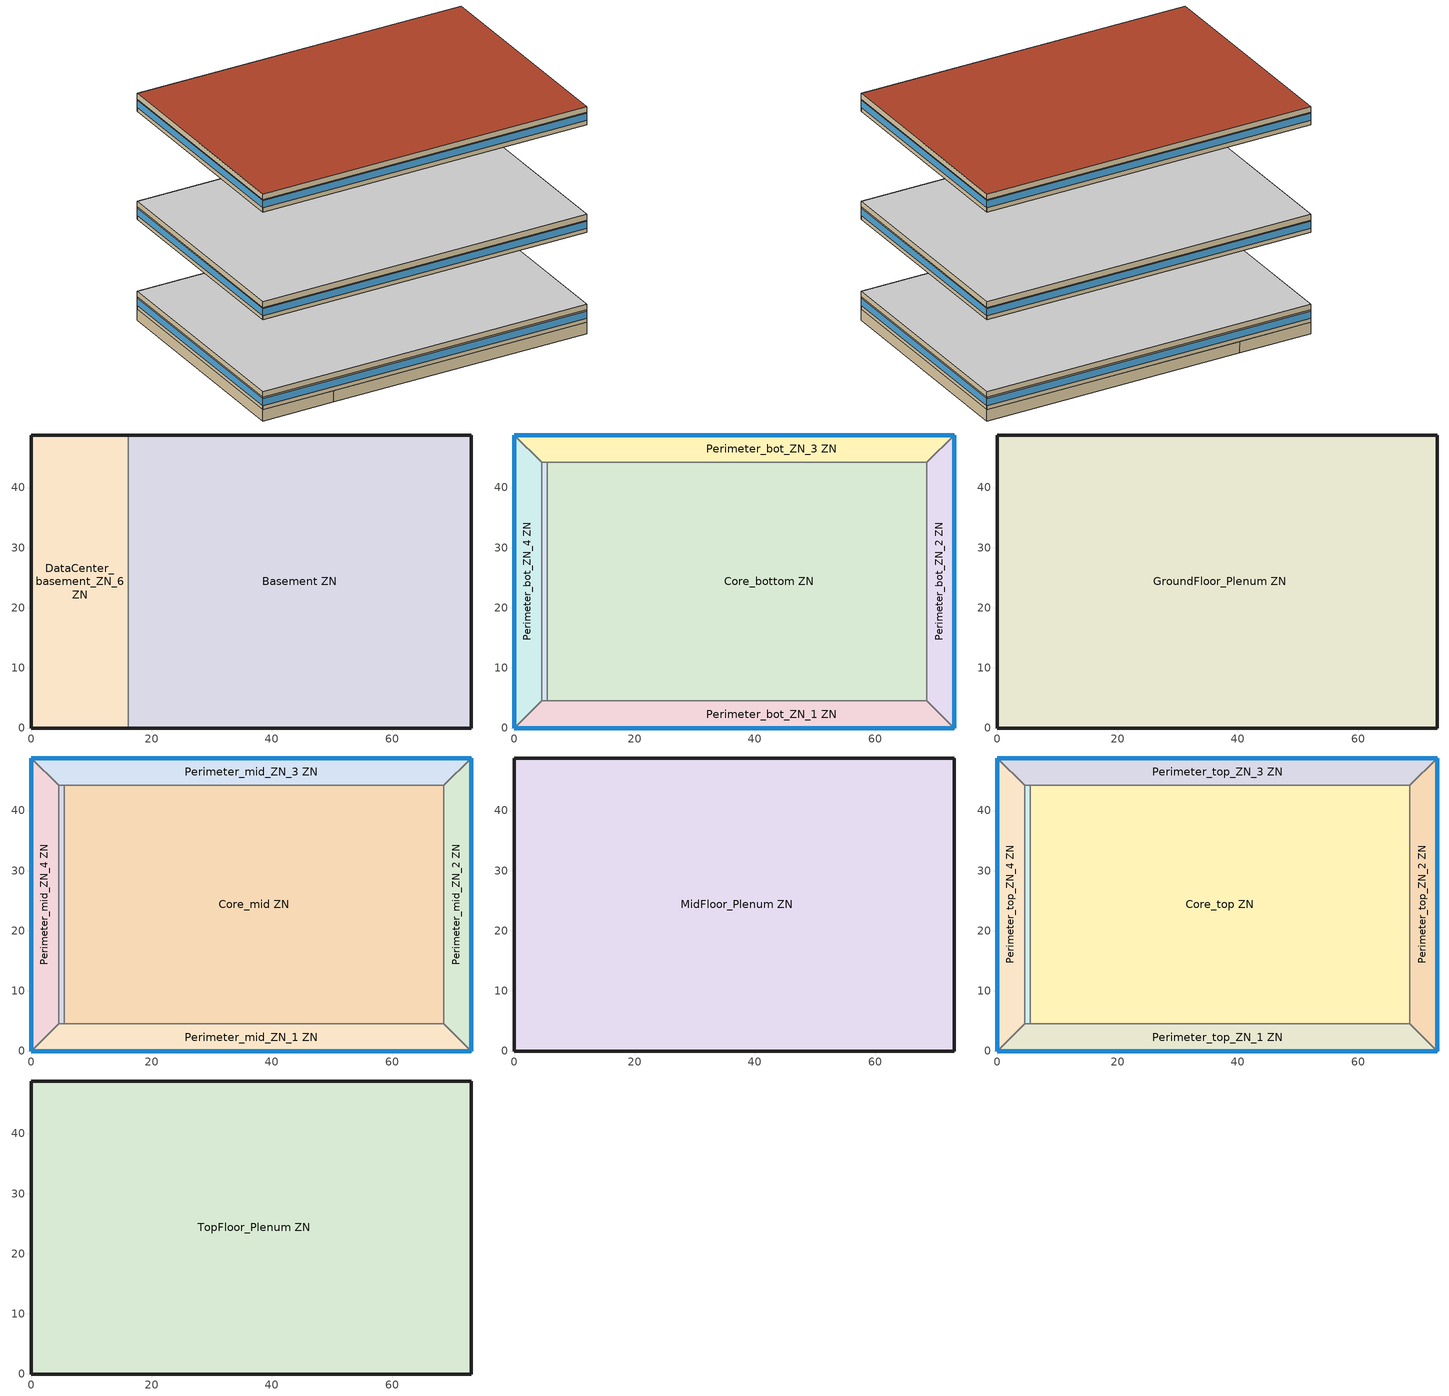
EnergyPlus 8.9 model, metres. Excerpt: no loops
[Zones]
Basement ZN
 floor ground (Basement Floor construction): 73.11,48.74 73.11,0 16.08,0 16.08,48.74 z-2.44
 wall ground (Basement Wall construction): 16.08,0 73.11,0 73.11,48.74 16.08,48.74 z-2.44:0
 wall to DataCenter_basement_ZN_6 ZN (Typical Interior Wall): 16.08,48.74 16.08,0 z-2.44:0
DataCenter_basement_ZN_6 ZN
 floor ground (Basement Floor construction): 16.08,48.74 16.08,0 0,0 0,48.74 z-2.44
 wall ground (Basement Wall construction): 16.08,48.74 0,48.74 0,0 16.08,0 z-2.44:0
Core_bottom ZN
 floor to Basement ZN (Typical Interior Floor): 68.53,44.16 68.53,4.57 16.08,4.57 16.08,44.16 z0
 floor to DataCenter_basement_ZN_6 ZN (Typical Interior Floor): 16.08,44.16 16.08,4.57 5.49,4.57 5.49,44.16 z0
 wall to Perimeter_bot_ZN_2 ZN (Typical Interior Wall): 68.53,4.57 68.53,44.16 z0:2.74
 wall to Perimeter_bot_ZN_3 ZN (Typical Interior Wall): 68.53,44.16 5.49,44.16 z0:2.74
 wall to Perimeter_bot_ZN_1 ZN (Typical Interior Wall): 5.49,4.57 68.53,4.57 z0:2.74
 wall to DataCenter_bot_ZN_6 ZN (Typical Interior Wall): 5.49,44.16 5.49,4.57 z0:2.74
DataCenter_bot_ZN_6 ZN
 floor to DataCenter_basement_ZN_6 ZN (Typical Interior Floor): 5.49,44.16 5.49,4.57 4.57,4.57 4.57,44.16 z0
 wall to Perimeter_bot_ZN_3 ZN (Typical Interior Wall): 5.49,44.16 4.57,44.16 z0:2.74
 wall to Perimeter_bot_ZN_1 ZN (Typical Interior Wall): 4.57,4.57 5.49,4.57 z0:2.74
 wall to Perimeter_bot_ZN_4 ZN (Typical Interior Wall): 4.57,44.16 4.57,4.57 z0:2.74
Perimeter_bot_ZN_1 ZN
 floor to DataCenter_basement_ZN_6 ZN (Typical Interior Floor): 16.08,4.57 16.08,0 0,0 4.57,4.57 z0
 floor to Basement ZN (Typical Interior Floor): 68.53,4.57 73.11,0 16.08,0 16.08,4.57 z0
 wall outside (Typical Insulated Exterior Mass Wall R-9.62): 0,0 73.11,0 z0:2.74
 wall to Perimeter_bot_ZN_2 ZN (Typical Interior Wall): 73.11,0 68.53,4.57 z0:2.74
 wall to Perimeter_bot_ZN_4 ZN (Typical Interior Wall): 4.57,4.57 0,0 z0:2.74
 window (U 0.52 SHGC 0.40 Dbl Ref-D Clr 6mm/13mm Air): 0,0 73.11,0 z0.91:2.5
Perimeter_bot_ZN_2 ZN
 floor to Basement ZN (Typical Interior Floor): 73.11,48.74 73.11,0 68.53,4.57 68.53,44.16 z0
 wall outside (Typical Insulated Exterior Mass Wall R-9.62): 73.11,0 73.11,48.74 z0:2.74
 wall to Perimeter_bot_ZN_3 ZN (Typical Interior Wall): 73.11,48.74 68.53,44.16 z0:2.74
 window (U 0.52 SHGC 0.40 Dbl Ref-D Clr 6mm/13mm Air): 73.11,0 73.11,48.74 z0.91:2.5
Perimeter_bot_ZN_3 ZN
 floor to DataCenter_basement_ZN_6 ZN (Typical Interior Floor): 16.08,48.74 16.08,44.16 4.57,44.16 0,48.74 z0
 floor to Basement ZN (Typical Interior Floor): 73.11,48.74 68.53,44.16 16.08,44.16 16.08,48.74 z0
 wall outside (Typical Insulated Exterior Mass Wall R-9.62): 73.11,48.74 0,48.74 z0:2.74
 wall to Perimeter_bot_ZN_4 ZN (Typical Interior Wall): 0,48.74 4.57,44.16 z0:2.74
 window (U 0.52 SHGC 0.40 Dbl Ref-D Clr 6mm/13mm Air): 73.11,48.74 0,48.74 z0.91:2.5
Perimeter_bot_ZN_4 ZN
 floor to DataCenter_basement_ZN_6 ZN (Typical Interior Floor): 0,48.74 4.57,44.16 4.57,4.57 0,0 z0
 wall outside (Typical Insulated Exterior Mass Wall R-9.62): 0,48.74 0,0 z0:2.74
 window (U 0.52 SHGC 0.40 Dbl Ref-D Clr 6mm/13mm Air): 0,48.74 0,0 z0.91:2.5
GroundFloor_Plenum ZN
 floor to Core_bottom ZN (Typical Interior Floor): 68.53,44.16 68.53,4.57 5.49,4.57 5.49,44.16 z2.74
 floor to DataCenter_bot_ZN_6 ZN (Typical Interior Floor): 5.49,44.16 5.49,4.57 4.57,4.57 4.57,44.16 z2.74
 floor to Perimeter_bot_ZN_1 ZN (Typical Interior Floor): 68.53,4.57 73.11,0 0,0 4.57,4.57 z2.74
 floor to Perimeter_bot_ZN_2 ZN (Typical Interior Floor): 73.11,48.74 73.11,0 68.53,4.57 68.53,44.16 z2.74
 floor to Perimeter_bot_ZN_3 ZN (Typical Interior Floor): 73.11,48.74 68.53,44.16 4.57,44.16 0,48.74 z2.74
 floor to Perimeter_bot_ZN_4 ZN (Typical Interior Floor): 0,48.74 4.57,44.16 4.57,4.57 0,0 z2.74
 wall outside (Typical Insulated Exterior Mass Wall R-9.62): 73.11,0 73.11,48.74 0,48.74 0,0 73.11,0 z2.74:3.96
 ceiling adiabatic (Floor Adiabatic construction): 73.11,0 73.11,48.74 0,48.74 0,0 z3.96
Core_mid ZN
 floor adiabatic (Floor Adiabatic construction): 68.53,44.16 68.53,4.57 5.49,4.57 5.49,44.16 z19.82
 wall to Perimeter_mid_ZN_2 ZN (Typical Interior Wall): 68.53,4.57 68.53,44.16 z19.82:22.56
 wall to Perimeter_mid_ZN_3 ZN (Typical Interior Wall): 68.53,44.16 5.49,44.16 z19.82:22.56
 wall to Perimeter_mid_ZN_1 ZN (Typical Interior Wall): 5.49,4.57 68.53,4.57 z19.82:22.56
 wall to DataCenter_mid_ZN_6 ZN (Typical Interior Wall): 5.49,44.16 5.49,4.57 z19.82:22.56
DataCenter_mid_ZN_6 ZN
 floor adiabatic (Floor Adiabatic construction): 5.49,44.16 5.49,4.57 4.57,4.57 4.57,44.16 z19.82
 wall to Perimeter_mid_ZN_3 ZN (Typical Interior Wall): 5.49,44.16 4.57,44.16 z19.82:22.56
 wall to Perimeter_mid_ZN_1 ZN (Typical Interior Wall): 4.57,4.57 5.49,4.57 z19.82:22.56
 wall to Perimeter_mid_ZN_4 ZN (Typical Interior Wall): 4.57,44.16 4.57,4.57 z19.82:22.56
Perimeter_mid_ZN_1 ZN
 floor adiabatic (Floor Adiabatic construction): 68.53,4.57 73.11,0 0,0 4.57,4.57 z19.82
 wall outside (Typical Insulated Exterior Mass Wall R-9.62): 0,0 73.11,0 z19.82:22.56
 wall to Perimeter_mid_ZN_2 ZN (Typical Interior Wall): 73.11,0 68.53,4.57 z19.82:22.56
 wall to Perimeter_mid_ZN_4 ZN (Typical Interior Wall): 4.57,4.57 0,0 z19.82:22.56
 window (U 0.52 SHGC 0.40 Dbl Ref-D Clr 6mm/13mm Air): 0,0 73.11,0 z20.73:22.32
Perimeter_mid_ZN_2 ZN
 floor adiabatic (Floor Adiabatic construction): 73.11,48.74 73.11,0 68.53,4.57 68.53,44.16 z19.82
 wall outside (Typical Insulated Exterior Mass Wall R-9.62): 73.11,0 73.11,48.74 z19.82:22.56
 wall to Perimeter_mid_ZN_3 ZN (Typical Interior Wall): 73.11,48.74 68.53,44.16 z19.82:22.56
 window (U 0.52 SHGC 0.40 Dbl Ref-D Clr 6mm/13mm Air): 73.11,0 73.11,48.74 z20.73:22.32
Perimeter_mid_ZN_3 ZN
 floor adiabatic (Floor Adiabatic construction): 73.11,48.74 68.53,44.16 4.57,44.16 0,48.74 z19.82
 wall outside (Typical Insulated Exterior Mass Wall R-9.62): 73.11,48.74 0,48.74 z19.82:22.56
 wall to Perimeter_mid_ZN_4 ZN (Typical Interior Wall): 0,48.74 4.57,44.16 z19.82:22.56
 window (U 0.52 SHGC 0.40 Dbl Ref-D Clr 6mm/13mm Air): 73.11,48.74 0,48.74 z20.73:22.32
Perimeter_mid_ZN_4 ZN
 floor adiabatic (Floor Adiabatic construction): 0,48.74 4.57,44.16 4.57,4.57 0,0 z19.82
 wall outside (Typical Insulated Exterior Mass Wall R-9.62): 0,48.74 0,0 z19.82:22.56
 window (U 0.52 SHGC 0.40 Dbl Ref-D Clr 6mm/13mm Air): 0,48.74 0,0 z20.73:22.32
MidFloor_Plenum ZN
 floor to Core_mid ZN (Typical Interior Floor): 68.53,44.16 68.53,4.57 5.49,4.57 5.49,44.16 z22.56
 floor to DataCenter_mid_ZN_6 ZN (Typical Interior Floor): 5.49,44.16 5.49,4.57 4.57,4.57 4.57,44.16 z22.56
 floor to Perimeter_mid_ZN_1 ZN (Typical Interior Floor): 68.53,4.57 73.11,0 0,0 4.57,4.57 z22.56
 floor to Perimeter_mid_ZN_2 ZN (Typical Interior Floor): 73.11,48.74 73.11,0 68.53,4.57 68.53,44.16 z22.56
 floor to Perimeter_mid_ZN_3 ZN (Typical Interior Floor): 73.11,48.74 68.53,44.16 4.57,44.16 0,48.74 z22.56
 floor to Perimeter_mid_ZN_4 ZN (Typical Interior Floor): 0,48.74 4.57,44.16 4.57,4.57 0,0 z22.56
 wall outside (Typical Insulated Exterior Mass Wall R-9.62): 73.11,0 73.11,48.74 0,48.74 0,0 73.11,0 z22.56:23.78
 ceiling adiabatic (Floor Adiabatic construction): 73.11,0 73.11,48.74 0,48.74 0,0 z23.78
Core_top ZN
 floor adiabatic (Floor Adiabatic construction): 68.53,44.16 68.53,4.57 5.49,4.57 5.49,44.16 z43.6
 wall to Perimeter_top_ZN_2 ZN (Typical Interior Wall): 68.53,4.57 68.53,44.16 z43.6:46.34
 wall to Perimeter_top_ZN_3 ZN (Typical Interior Wall): 68.53,44.16 5.49,44.16 z43.6:46.34
 wall to Perimeter_top_ZN_1 ZN (Typical Interior Wall): 5.49,4.57 68.53,4.57 z43.6:46.34
 wall to DataCenter_top_ZN_6 ZN (Typical Interior Wall): 5.49,44.16 5.49,4.57 z43.6:46.34
DataCenter_top_ZN_6 ZN
 floor adiabatic (Floor Adiabatic construction): 5.49,44.16 5.49,4.57 4.57,4.57 4.57,44.16 z43.6
 wall to Perimeter_top_ZN_3 ZN (Typical Interior Wall): 5.49,44.16 4.57,44.16 z43.6:46.34
 wall to Perimeter_top_ZN_1 ZN (Typical Interior Wall): 4.57,4.57 5.49,4.57 z43.6:46.34
 wall to Perimeter_top_ZN_4 ZN (Typical Interior Wall): 4.57,44.16 4.57,4.57 z43.6:46.34
Perimeter_top_ZN_1 ZN
 floor adiabatic (Floor Adiabatic construction): 68.53,4.57 73.11,0 0,0 4.57,4.57 z43.6
 wall outside (Typical Insulated Exterior Mass Wall R-9.62): 0,0 73.11,0 z43.6:46.34
 wall to Perimeter_top_ZN_2 ZN (Typical Interior Wall): 73.11,0 68.53,4.57 z43.6:46.34
 wall to Perimeter_top_ZN_4 ZN (Typical Interior Wall): 4.57,4.57 0,0 z43.6:46.34
 window (U 0.52 SHGC 0.40 Dbl Ref-D Clr 6mm/13mm Air): 0,0 73.11,0 z44.51:46.1
Perimeter_top_ZN_2 ZN
 floor adiabatic (Floor Adiabatic construction): 73.11,48.74 73.11,0 68.53,4.57 68.53,44.16 z43.6
 wall outside (Typical Insulated Exterior Mass Wall R-9.62): 73.11,0 73.11,48.74 z43.6:46.34
 wall to Perimeter_top_ZN_3 ZN (Typical Interior Wall): 73.11,48.74 68.53,44.16 z43.6:46.34
 window (U 0.52 SHGC 0.40 Dbl Ref-D Clr 6mm/13mm Air): 73.11,0 73.11,48.74 z44.51:46.1
Perimeter_top_ZN_3 ZN
 floor adiabatic (Floor Adiabatic construction): 73.11,48.74 68.53,44.16 4.57,44.16 0,48.74 z43.6
 wall outside (Typical Insulated Exterior Mass Wall R-9.62): 73.11,48.74 0,48.74 z43.6:46.34
 wall to Perimeter_top_ZN_4 ZN (Typical Interior Wall): 0,48.74 4.57,44.16 z43.6:46.34
 window (U 0.52 SHGC 0.40 Dbl Ref-D Clr 6mm/13mm Air): 73.11,48.74 0,48.74 z44.51:46.1
Perimeter_top_ZN_4 ZN
 floor adiabatic (Floor Adiabatic construction): 0,48.74 4.57,44.16 4.57,4.57 0,0 z43.6
 wall outside (Typical Insulated Exterior Mass Wall R-9.62): 0,48.74 0,0 z43.6:46.34
 window (U 0.52 SHGC 0.40 Dbl Ref-D Clr 6mm/13mm Air): 0,48.74 0,0 z44.51:46.1
TopFloor_Plenum ZN
 floor to Core_top ZN (Typical Interior Floor): 68.53,44.16 68.53,4.57 5.49,4.57 5.49,44.16 z46.34
 floor to DataCenter_top_ZN_6 ZN (Typical Interior Floor): 5.49,44.16 5.49,4.57 4.57,4.57 4.57,44.16 z46.34
 floor to Perimeter_top_ZN_1 ZN (Typical Interior Floor): 68.53,4.57 73.11,0 0,0 4.57,4.57 z46.34
 floor to Perimeter_top_ZN_2 ZN (Typical Interior Floor): 73.11,48.74 73.11,0 68.53,4.57 68.53,44.16 z46.34
 floor to Perimeter_top_ZN_3 ZN (Typical Interior Floor): 73.11,48.74 68.53,44.16 4.57,44.16 0,48.74 z46.34
 floor to Perimeter_top_ZN_4 ZN (Typical Interior Floor): 0,48.74 4.57,44.16 4.57,4.57 0,0 z46.34
 wall outside (Typical Insulated Exterior Mass Wall R-9.62): 73.11,0 73.11,48.74 0,48.74 0,0 73.11,0 z46.34:47.56
 roof outside (Typical IEAD Roof R-20.83): 73.11,0 73.11,48.74 0,48.74 0,0 z47.56
[Building]
90.1-2010-LargeOffice-ASHRAE 169-2006-4A created: 2018-04-25 10:22:18 -0600: North Axis {deg}=0; Terrain=City; Loads Convergence Tolerance Value=0.04; Temperature Convergence Tolerance Value {deltaC}=0.2; Solar Distribution=FullInteriorAndExterior; Maximum Number of Warmup Days=25; Minimum Number of Warmup Days=6
[Site:Location]
Baltimore Blt Washngtn IntL: Latitude {deg}=39.17; Longitude {deg}=-76.68; Time Zone {hr}=-5; Elevation {m}=45
[SizingPeriod:DesignDay] Day of Month=21; Dry-Bulb Temperature Range Modifier Type=DefaultMultipliers; Humidity Condition Type=Wetbulb; Barometric Pressure {Pa}=100786; Rain Indicator=No; Snow Indicator=No; Daylight Saving Time Indicator=No
Name | Month | Day Type | Maximum Dry-Bulb Temperature {C} | Daily Dry-Bulb Temperature Range {deltaC} | Wetbulb or DewPoint at Maximum Dry-Bulb {C} | Wind Speed {m/s} | Wind Direction {deg} | Solar Model Indicator | ASHRAE Clear Sky Optical Depth for Beam Irradiance (taub) | ASHRAE Clear Sky Optical Depth for Diffuse Irradiance (taud) | Sky Clearness
Baltimore Blt Washngtn IntL Ann Clg .4% Condns DB=>MWB | 7 | SummerDesignDay | 34.4 | 10.4 | 23.9 | 4.6 | 280 | ASHRAETau | 0.552 | 1.769
Baltimore Blt Washngtn IntL Ann Htg 99.6% Condns DB | 1 | WinterDesignDay | -10.6 | 0 | -10.6 | 3.9 | 290 | ASHRAEClearSky |  |  | 0
[Site:GroundTemperature:BuildingSurface]
19.527, 19.502, 19.536, 19.598, 20.002, 21.64, 22.225, 22.375, 21.449, 20.121, 19.802, 19.633
[Site:WaterMainsTemperature]
Calculation Method=Correlation; Annual Average Outdoor Air Temperature {C}=13.15; Maximum Difference In Monthly Average Outdoor Air Temperatures {deltaC}=25.8
[Material] Thermal Absorptance=0.9
Name | Roughness | Thickness {m} | Conductivity {W/m-K} | Density {kg/m3} | Specific Heat {J/kg-K} | Solar Absorptance | Visible Absorptance
1/2IN Gypsum | Smooth | 0.0127 | 0.16 | 784.9 | 830 | 0.4 | 0.4
100mm Normalweight concrete floor | MediumSmooth | 0.1016 | 2.31 | 2322 | 832 | 0.7 | 0.7
1IN Stucco | Smooth | 0.0253 | 0.6918 | 1858 | 837 | 0.7 | 0.92
8IN CONCRETE HW RefBldg | Rough | 0.2032 | 1.311 | 2240 | 836.8 | 0.7 | 0.7
G01 13mm gypsum board | Smooth | 0.0127 | 0.16 | 800 | 1090 | 0.7 | 0.5
M10 200mm concrete block basement wall | MediumRough | 0.2032 | 1.326 | 1842 | 912 | 0.7 | 0.7
Metal Roof Surface | Smooth | 0.0008 | 45.28 | 7824 | 500 | 0.7 | 0.7
Roof Membrane | VeryRough | 0.0095 | 0.16 | 1121.29 | 1460 | 0.77 | 0.7
Std Wood 6inch | MediumSmooth | 0.15 | 0.12 | 540 | 1210 | 0.7 | 0.7
[Material:NoMass] Thermal Absorptance=0.9; Solar Absorptance=0.7
Name | Roughness | Thermal Resistance {m2-K/W} | Visible Absorptance
CP02 CARPET PAD | VeryRough | 0.21648 | 0.8
Nonres_Floor_Insulation | MediumSmooth | 2.88292 | 0.7
Typical Insulation R-19.72 | Smooth | 3.4722 | 0.7
Typical Insulation R-7.23 | Smooth | 1.27273 | 0.7
[WindowMaterial:Glazing] Optical Data Type=SpectralAverage; Thickness {m}=0.006; Infrared Transmittance at Normal Incidence=0; Front Side Infrared Hemispherical Emissivity=0.84; Conductivity {W/m-K}=0.9; Dirt Correction Factor for Solar and Visible Transmittance=1; Solar Diffusing=No
Name | Solar Transmittance at Normal Incidence | Front Side Solar Reflectance at Normal Incidence | Back Side Solar Reflectance at Normal Incidence | Visible Transmittance at Normal Incidence | Front Side Visible Reflectance at Normal Incidence | Back Side Visible Reflectance at Normal Incidence | Back Side Infrared Hemispherical Emissivity
CLEAR 6MM | 0.775 | 0.071 | 0.071 | 0.881 | 0.08 | 0.08 | 0.84
REF D CLEAR 6MM | 0.429 | 0.308 | 0.379 | 0.334 | 0.453 | 0.505 | 0.82
[WindowMaterial:Gas]
AIR 13MM: Gas Type=Air; Thickness {m}=0.0127
[Construction]
Basement Floor construction: M10 200mm concrete block basement wall, CP02 CARPET PAD
Basement Wall construction: M10 200mm concrete block basement wall
Floor Adiabatic construction: CP02 CARPET PAD, 100mm Normalweight concrete floor, Nonres_Floor_Insulation
InteriorFurnishings: Std Wood 6inch
Typical IEAD Roof R-20.83: Roof Membrane, Typical Insulation R-19.72, Metal Roof Surface
Typical Insulated Exterior Mass Wall R-9.62: 1IN Stucco, 8IN CONCRETE HW RefBldg, Typical Insulation R-7.23, 1/2IN Gypsum
Typical Interior Floor: 100mm Normalweight concrete floor, CP02 CARPET PAD
Typical Interior Wall: G01 13mm gypsum board, G01 13mm gypsum board
U 0.52 SHGC 0.40 Dbl Ref-D Clr 6mm/13mm Air: REF D CLEAR 6MM, AIR 13MM, CLEAR 6MM
[Zone]
Basement ZN: 16.0794, 0, -2.439, Yes
Core_bottom ZN: 5.4876, 4.5732, 0, Yes
Core_mid ZN: 5.4876, 4.5732, 19.816, 10, Yes
Core_top ZN: 5.4876, 4.5732, 43.5952, Yes
DataCenter_basement_ZN_6 ZN: 0, 0, -2.439
DataCenter_bot_ZN_6 ZN: 4.5732, 4.5732, 0
DataCenter_mid_ZN_6 ZN: 4.5732, 4.5732, 19.816, 10
DataCenter_top_ZN_6 ZN: 4.5732, 4.5732, 43.5952
GroundFloor_Plenum ZN: 0, 0, 2.744, No
MidFloor_Plenum ZN: 0, 0, 22.56, 10, No
Perimeter_bot_ZN_1 ZN; Perimeter_bot_ZN_4 ZN: 0, 0, 0, Yes
Perimeter_bot_ZN_2 ZN: 68.534, 0, 0, Yes
Perimeter_bot_ZN_3 ZN: 0, 44.165, 0, Yes
Perimeter_mid_ZN_1 ZN; Perimeter_mid_ZN_4 ZN: 0, 0, 19.816, 10, Yes
Perimeter_mid_ZN_2 ZN: 68.534, 0, 19.816, 10, Yes
Perimeter_mid_ZN_3 ZN: 0, 44.165, 19.816, 10, Yes
Perimeter_top_ZN_1 ZN; Perimeter_top_ZN_4 ZN: -7.21911e-16, 0, 43.5952, Yes
Perimeter_top_ZN_2 ZN: 68.534, 0, 43.5952, Yes
Perimeter_top_ZN_3 ZN: -7.21911e-16, 44.165, 43.5952, Yes
TopFloor_Plenum ZN: -7.21911e-16, 0, 46.3392, No
[InternalMass] Construction=InteriorFurnishings
Name | Zone | Surface Area {m2}
Basement Mass | Basement ZN | 5558.85
Core_bottom Mass | Core_bottom ZN | 4992.24
Core_mid Mass | Core_mid ZN | 4992.24
Core_top Mass | Core_top ZN | 4992.24
DataCenter_basement_ZN_6 Mass | DataCenter_basement_ZN_6 ZN | 1567.36
DataCenter_bot_ZN_6 Mass | DataCenter_bot_ZN_6 ZN | 72.4055
DataCenter_mid_ZN_6 Mass | DataCenter_mid_ZN_6 ZN | 72.4055
DataCenter_top_ZN_6 Mass | DataCenter_top_ZN_6 ZN | 72.4055
Perimeter_bot_ZN_1 Mass | Perimeter_bot_ZN_1 ZN | 626.839
Perimeter_bot_ZN_2 Mass | Perimeter_bot_ZN_2 ZN | 403.95
Perimeter_bot_ZN_3 Mass | Perimeter_bot_ZN_3 ZN | 626.826
Perimeter_bot_ZN_4 Mass | Perimeter_bot_ZN_4 ZN | 403.95
Perimeter_mid_ZN_1 Mass | Perimeter_mid_ZN_1 ZN | 626.839
Perimeter_mid_ZN_2 Mass | Perimeter_mid_ZN_2 ZN | 403.95
Perimeter_mid_ZN_3 Mass | Perimeter_mid_ZN_3 ZN | 626.826
Perimeter_mid_ZN_4 Mass | Perimeter_mid_ZN_4 ZN | 403.95
Perimeter_top_ZN_1 Mass | Perimeter_top_ZN_1 ZN | 626.839
Perimeter_top_ZN_2 Mass | Perimeter_top_ZN_2 ZN | 403.95
Perimeter_top_ZN_3 Mass | Perimeter_top_ZN_3 ZN | 626.826
Perimeter_top_ZN_4 Mass | Perimeter_top_ZN_4 ZN | 403.95
[Daylighting:Controls] Lighting Control Type=Stepped; Number of Stepped Control Steps=3; Glare Calculation Azimuth Angle of View Direction Clockwise from Zone y-Axis {deg}=-0; Illuminance Setpoint at Reference Point 1 {lux}=300
Name | Zone | Glare Calculation Daylighting Reference Point | Daylighting Reference Point 1 | Fraction of Zone Controlled by Reference Point 1
{5158fcce-81ad-4af1-8ad0-19580994ac74} | Perimeter_bot_ZN_1 ZN | Perimeter_bot_ZN_1 Daylt Sensor 1 | Perimeter_bot_ZN_1 Daylt Sensor 1 | 0.5632
{6c0ec71e-ac4d-4bd4-88ec-2f468224b986} | Perimeter_bot_ZN_2 ZN | Perimeter_bot_ZN_2 Daylt Sensor 1 | Perimeter_bot_ZN_2 Daylt Sensor 1 | 0.572324
{23bf4d32-4695-4033-9e46-190580d5c9d2} | Perimeter_bot_ZN_3 ZN | Perimeter_bot_ZN_3 Daylt Sensor 1 | Perimeter_bot_ZN_3 Daylt Sensor 1 | 0.563212
{7caf0dd5-612d-4ea6-b93d-a6bd5ced8bc2} | Perimeter_bot_ZN_4 ZN | Perimeter_bot_ZN_4 Daylt Sensor 1 | Perimeter_bot_ZN_4 Daylt Sensor 1 | 0.572324
{81421c4b-b0d2-407f-8fad-c7be14386e50} | Perimeter_mid_ZN_1 ZN | Perimeter_mid_ZN_1 Daylt Sensor 1 | Perimeter_mid_ZN_1 Daylt Sensor 1 | 0.5632
{6aedd28a-c849-45e6-ab9e-3ea6e6baaf27} | Perimeter_mid_ZN_2 ZN | Perimeter_mid_ZN_2 Daylt Sensor 1 | Perimeter_mid_ZN_2 Daylt Sensor 1 | 0.572324
{dd08dfb2-6414-49ed-855c-2e26ff0fed15} | Perimeter_mid_ZN_3 ZN | Perimeter_mid_ZN_3 Daylt Sensor 1 | Perimeter_mid_ZN_3 Daylt Sensor 1 | 0.563212
{698774a2-56bc-4e71-b00b-3e66f8e24d79} | Perimeter_mid_ZN_4 ZN | Perimeter_mid_ZN_4 Daylt Sensor 1 | Perimeter_mid_ZN_4 Daylt Sensor 1 | 0.572324
{f4383a88-d856-401f-963a-ccd0c110ae2d} | Perimeter_top_ZN_1 ZN | Perimeter_top_ZN_1 Daylt Sensor 1 | Perimeter_top_ZN_1 Daylt Sensor 1 | 0.5632
{eb526478-1a78-4d46-90e2-ebc6b0c9b243} | Perimeter_top_ZN_2 ZN | Perimeter_top_ZN_2 Daylt Sensor 1 | Perimeter_top_ZN_2 Daylt Sensor 1 | 0.572324
{13d9dbaa-d4e4-4d27-85b8-f044ce291214} | Perimeter_top_ZN_3 ZN | Perimeter_top_ZN_3 Daylt Sensor 1 | Perimeter_top_ZN_3 Daylt Sensor 1 | 0.563212
{7759a75b-a67a-4bff-82e9-7e8adfd7d9c5} | Perimeter_top_ZN_4 ZN | Perimeter_top_ZN_4 Daylt Sensor 1 | Perimeter_top_ZN_4 Daylt Sensor 1 | 0.572324
[ZoneInfiltration:DesignFlowRate] Design Flow Rate Calculation Method=Flow/ExteriorArea; Constant Term Coefficient=0; Temperature Term Coefficient=0; Velocity Term Coefficient=0.224; Velocity Squared Term Coefficient=0
Name | Zone or ZoneList | Schedule | Flow per Exterior Surface Area {m3/s-m2}
GroundFloor_Plenum Infiltration | GroundFloor_Plenum ZN | Always On Discrete | 0.000569573
MidFloor_Plenum Infiltration | MidFloor_Plenum ZN | Always On Discrete | 0.000569573
Perimeter_bot_ZN_1 Infiltration | Perimeter_bot_ZN_1 ZN | OfficeLarge INFIL_SCH_PNNL | 0.000569573
Perimeter_bot_ZN_2 Infiltration | Perimeter_bot_ZN_2 ZN | OfficeLarge INFIL_SCH_PNNL | 0.000569573
Perimeter_bot_ZN_3 Infiltration | Perimeter_bot_ZN_3 ZN | OfficeLarge INFIL_SCH_PNNL | 0.000569573
Perimeter_bot_ZN_4 Infiltration | Perimeter_bot_ZN_4 ZN | OfficeLarge INFIL_SCH_PNNL | 0.000569573
Perimeter_mid_ZN_1 Infiltration | Perimeter_mid_ZN_1 ZN | OfficeLarge INFIL_SCH_PNNL | 0.000569573
Perimeter_mid_ZN_2 Infiltration | Perimeter_mid_ZN_2 ZN | OfficeLarge INFIL_SCH_PNNL | 0.000569573
Perimeter_mid_ZN_3 Infiltration | Perimeter_mid_ZN_3 ZN | OfficeLarge INFIL_SCH_PNNL | 0.000569573
Perimeter_mid_ZN_4 Infiltration | Perimeter_mid_ZN_4 ZN | OfficeLarge INFIL_SCH_PNNL | 0.000569573
Perimeter_top_ZN_1 Infiltration | Perimeter_top_ZN_1 ZN | OfficeLarge INFIL_SCH_PNNL | 0.000569573
Perimeter_top_ZN_2 Infiltration | Perimeter_top_ZN_2 ZN | OfficeLarge INFIL_SCH_PNNL | 0.000569573
Perimeter_top_ZN_3 Infiltration | Perimeter_top_ZN_3 ZN | OfficeLarge INFIL_SCH_PNNL | 0.000569573
Perimeter_top_ZN_4 Infiltration | Perimeter_top_ZN_4 ZN | OfficeLarge INFIL_SCH_PNNL | 0.000569573
TopFloor_Plenum Infiltration | TopFloor_Plenum ZN | Always On Discrete | 4.38381e-05
[Exterior:Lights]
Name | Schedule | Design Level {W} | Control Option
Fuel equipment 1 | Large Office BLDG ELEVATORS | 244444 | ScheduleNameOnly
Fuel equipment 2 | OfficeLarge ELEV_LIGHT_FAN_SCH_ADD_DF | 1270.8 | ScheduleNameOnly
NonDimming Exterior Lights Def | OfficeLarge Exterior_lighting_schedule_a | 12979.2 | AstronomicalClock
Occ Sensing Exterior Lights Def | OfficeLarge Exterior_lighting_schedule_b | 43305.1 | AstronomicalClock
[AirLoopHVAC:ReturnPlenum]
Name | Zone
Air Loop HVAC Return Plenum 1 | GroundFloor_Plenum ZN
Air Loop HVAC Return Plenum 2 | MidFloor_Plenum ZN
Air Loop HVAC Return Plenum 3 | TopFloor_Plenum ZN
[EnergyManagementSystem:ProgramCallingManager]
Control_VAV_mid_System_Default_OA_Flow_Rate: AfterPredictorAfterHVACManagers; Set_VAV_mid_System_Default_OA_Flow_Rate
Control_VAV_bot_System_Default_OA_Flow_Rate: AfterPredictorAfterHVACManagers; Set_VAV_bot_System_Default_OA_Flow_Rate
Control_VAV_top_System_Default_OA_Flow_Rate: AfterPredictorAfterHVACManagers; Set_VAV_top_System_Default_OA_Flow_Rate
Control_CAV_bas_System_Default_OA_Flow_Rate: AfterPredictorAfterHVACManagers; Set_CAV_bas_System_Default_OA_Flow_Rate
[EnergyManagementSystem:Program]
Set_VAV_mid_System_Default_OA_Flow_Rate: Set VAV_mid_System_Default_OA_Flow_Rate = totalAirFlow_mid * OAratioVAVMid
Set_VAV_bot_System_Default_OA_Flow_Rate: Set VAV_bot_System_Default_OA_Flow_Rate = totalAirFlow_bot * OAratioVAVBot
Set_VAV_top_System_Default_OA_Flow_Rate: Set VAV_top_System_Default_OA_Flow_Rate = totalAirFlow_top * OAratioVAVTop
Set_CAV_bas_System_Default_OA_Flow_Rate: Set CAV_bas_System_Default_OA_Flow_Rate = totalAirFlow_bas * OAratioCAVBas
[EnergyManagementSystem:OutputVariable] Type of Data in Variable=Averaged; Update Frequency=SystemTimestep
Name | EMS Variable | Units
QdotOut | Qdot | C
OAratioOutVAVMid | OAratioVAVMid | kg/s
OAratioOutVAVBot | OAratioVAVBot | kg/s
OAratioOutVAVTop | OAratioVAVTop | kg/s
OAratioOutCAVBas | OAratioCAVBas | kg/s
[ExternalInterface:Schedule]
Name | Initial Value
TSetHeat_Basement_ZN; TSetHeat_Core_bottom_ZN; TSetHeat_Core_mid_ZN; TSetHeat_Core_top_ZN; TSetHeat_Perimeter_bot_ZN_1; TSetHeat_Perimeter_bot_ZN_2; TSetHeat_Perimeter_bot_ZN_3; TSetHeat_Perimeter_bot_ZN_4; TSetHeat_Perimeter_mid_ZN_1; TSetHeat_Perimeter_mid_ZN_2; TSetHeat_Perimeter_mid_ZN_3; TSetHeat_Perimeter_mid_ZN_4; TSetHeat_Perimeter_top_ZN_1; TSetHeat_Perimeter_top_ZN_2; TSetHeat_Perimeter_top_ZN_3; TSetHeat_Perimeter_top_ZN_4 | 20
TSetCool_Basement_ZN; TSetCool_Core_bottom_ZN; TSetCool_Core_mid_ZN; TSetCool_Core_top_ZN; TSetCool_Perimeter_bot_ZN_1; TSetCool_Perimeter_bot_ZN_2; TSetCool_Perimeter_bot_ZN_3; TSetCool_Perimeter_bot_ZN_4; TSetCool_Perimeter_mid_ZN_1; TSetCool_Perimeter_mid_ZN_2; TSetCool_Perimeter_mid_ZN_3; TSetCool_Perimeter_mid_ZN_4; TSetCool_Perimeter_top_ZN_1; TSetCool_Perimeter_top_ZN_2; TSetCool_Perimeter_top_ZN_3; TSetCool_Perimeter_top_ZN_4 | 24
user_defined_generator_demand | 2500
[ExternalInterface:Variable] Initial Value=0
Qdot; OAratioVAVMid; OAratioVAVBot; OAratioVAVTop; OAratioCAVBas
[AvailabilityManager:Scheduled] Schedule=Always On Discrete
CAV_bas OA Sys Availability Manager; DataCenter_basement_ZN_6 ZN PSZ-AC Data Center OA Sys Availability Manager; DataCenter_bot_ZN_6 ZN PSZ-AC Data Center OA Sys Availability Manager; DataCenter_mid_ZN_6 ZN PSZ-AC Data Center OA Sys Availability Manager; DataCenter_top_ZN_6 ZN PSZ-AC Data Center OA Sys Availability Manager; VAV_bot WITH REHEAT OA Sys Availability Manager; VAV_mid WITH REHEAT OA Sys Availability Manager; VAV_top WITH REHEAT OA Sys Availability Manager
[AvailabilityManager:NightCycle] Thermostat Tolerance {deltaC}=1; Cycling Run Time Control Type=FixedRunTime; Cycling Run Time {s}=3600
Name | Applicability Schedule | Fan Schedule | Control Type
Availability Manager Night Cycle 4; Availability Manager Night Cycle 1; Availability Manager Night Cycle 2; Availability Manager Night Cycle 3 | Always Off Discrete | Always On Discrete | StayOff
Availability Manager Night Cycle 5 | Always On Discrete | DataCenter_basement_ZN_6 ZN PSZ-AC Data Center Occ Sch | CycleOnAny
Availability Manager Night Cycle 6; Availability Manager Night Cycle 8 | Always On Discrete | Always On Discrete | CycleOnAny
Availability Manager Night Cycle 7 | Always On Discrete | DataCenter_mid_ZN_6 ZN PSZ-AC Data Center Occ Sch | CycleOnAny
[Schedule:Day:Interval]
DataCenter_basement_ZN_6 ZN PSZ-AC Data Center Occ Sch Default; DataCenter_basement_ZN_6 ZN PSZ-AC Data Center Occ Sch Summer Design Day; DataCenter_basement_ZN_6 ZN PSZ-AC Data Center Occ Sch Winter Design Day; DataCenter_mid_ZN_6 ZN PSZ-AC Data Center Occ Sch Default; DataCenter_mid_ZN_6 ZN PSZ-AC Data Center Occ Sch Summer Design Day; DataCenter_mid_ZN_6 ZN PSZ-AC Data Center Occ Sch Winter Design Day; OfficeLarge INFIL_SCH_PNNL Default: No, 24:00, 1
DataCenter_basement_ZN_6 ZN PSZ-AC Data Center Occ Sch Friday; DataCenter_basement_ZN_6 ZN PSZ-AC Data Center Occ Sch Monday; DataCenter_basement_ZN_6 ZN PSZ-AC Data Center Occ Sch Saturday; DataCenter_basement_ZN_6 ZN PSZ-AC Data Center Occ Sch Sunday; DataCenter_basement_ZN_6 ZN PSZ-AC Data Center Occ Sch Thursday; DataCenter_basement_ZN_6 ZN PSZ-AC Data Center Occ Sch Tuesday; DataCenter_basement_ZN_6 ZN PSZ-AC Data Center Occ Sch Wednesday; DataCenter_mid_ZN_6 ZN PSZ-AC Data Center Occ Sch Friday; DataCenter_mid_ZN_6 ZN PSZ-AC Data Center Occ Sch Monday; DataCenter_mid_ZN_6 ZN PSZ-AC Data Center Occ Sch Saturday; DataCenter_mid_ZN_6 ZN PSZ-AC Data Center Occ Sch Sunday; DataCenter_mid_ZN_6 ZN PSZ-AC Data Center Occ Sch Thursday; DataCenter_mid_ZN_6 ZN PSZ-AC Data Center Occ Sch Tuesday; DataCenter_mid_ZN_6 ZN PSZ-AC Data Center Occ Sch Wednesday: No, 24:00, 0
Large Office BLDG ELEVATORS Default; Large Office BLDG ELEVATORS Summer Design Day; Large Office BLDG ELEVATORS Winter Design Day; OfficeLarge ELEV_LIGHT_FAN_SCH_ADD_DF Default: No, 04:00, 0.05, 05:00, 0.1, 06:00, 0.2, 07:00, 0.4, 09:00, 0.5, 10:00, 0.35, 16:00, 0.15, 17:00, 0.35, 19:00, 0.5, 21:00, 0.4, 22:00, 0.3, 23:00, 0.2, 24:00, 0.1
OfficeLarge ELEV_LIGHT_FAN_SCH_ADD_DF Summer Design Day: No, 24:00, 0.5
OfficeLarge ELEV_LIGHT_FAN_SCH_ADD_DF Winter Design Day: No, 24:00, 0.05
OfficeLarge Exterior_lighting_schedule_a Default; OfficeLarge Exterior_lighting_schedule_a Summer Design Day; OfficeLarge Exterior_lighting_schedule_a Winter Design Day: No, 06:00, 0, 24:00, 1
OfficeLarge Exterior_lighting_schedule_b Default; OfficeLarge Exterior_lighting_schedule_b Summer Design Day; OfficeLarge Exterior_lighting_schedule_b Winter Design Day: No, 06:00, 0.7, 24:00, 1
OfficeLarge INFIL_SCH_PNNL SmrDsn|Wkdy Day; OfficeLarge INFIL_SCH_PNNL Summer Design Day: No, 06:00, 1, 22:00, 0.25, 24:00, 1
OfficeLarge INFIL_SCH_PNNL Winter Design Day; OfficeLarge INFIL_SCH_PNNL WntrDsn|Sat Day: No, 06:00, 1, 18:00, 0.25, 24:00, 1
[Schedule:Week:Daily]
Schedule:Week:Daily {30cc488c-ff78-4784-949c-c220aec26c63}: DataCenter_basement_ZN_6 ZN PSZ-AC Data Center Occ Sch Sunday, DataCenter_basement_ZN_6 ZN PSZ-AC Data Center Occ Sch Monday, DataCenter_basement_ZN_6 ZN PSZ-AC Data Center Occ Sch Tuesday, DataCenter_basement_ZN_6 ZN PSZ-AC Data Center Occ Sch Wednesday, DataCenter_basement_ZN_6 ZN PSZ-AC Data Center Occ Sch Thursday, DataCenter_basement_ZN_6 ZN PSZ-AC Data Center Occ Sch Friday, DataCenter_basement_ZN_6 ZN PSZ-AC Data Center Occ Sch Saturday, DataCenter_basement_ZN_6 ZN PSZ-AC Data Center Occ Sch Default, DataCenter_basement_ZN_6 ZN PSZ-AC Data Center Occ Sch Summer Design Day, DataCenter_basement_ZN_6 ZN PSZ-AC Data Center Occ Sch Winter Design Day, DataCenter_basement_ZN_6 ZN PSZ-AC Data Center Occ Sch Default, DataCenter_basement_ZN_6 ZN PSZ-AC Data Center Occ Sch Default
Schedule:Week:Daily {3ec519e7-d97d-46da-8dc5-ddcc89f7ece7}: DataCenter_mid_ZN_6 ZN PSZ-AC Data Center Occ Sch Sunday, DataCenter_mid_ZN_6 ZN PSZ-AC Data Center Occ Sch Monday, DataCenter_mid_ZN_6 ZN PSZ-AC Data Center Occ Sch Tuesday, DataCenter_mid_ZN_6 ZN PSZ-AC Data Center Occ Sch Wednesday, DataCenter_mid_ZN_6 ZN PSZ-AC Data Center Occ Sch Thursday, DataCenter_mid_ZN_6 ZN PSZ-AC Data Center Occ Sch Friday, DataCenter_mid_ZN_6 ZN PSZ-AC Data Center Occ Sch Saturday, DataCenter_mid_ZN_6 ZN PSZ-AC Data Center Occ Sch Default, DataCenter_mid_ZN_6 ZN PSZ-AC Data Center Occ Sch Summer Design Day, DataCenter_mid_ZN_6 ZN PSZ-AC Data Center Occ Sch Winter Design Day, DataCenter_mid_ZN_6 ZN PSZ-AC Data Center Occ Sch Default, DataCenter_mid_ZN_6 ZN PSZ-AC Data Center Occ Sch Default
Schedule:Week:Daily {532d6253-12d0-4f66-96d8-b270f22b292c}: Large Office BLDG ELEVATORS Default, Large Office BLDG ELEVATORS Default, Large Office BLDG ELEVATORS Default, Large Office BLDG ELEVATORS Default, Large Office BLDG ELEVATORS Default, Large Office BLDG ELEVATORS Default, Large Office BLDG ELEVATORS Default, Large Office BLDG ELEVATORS Default, Large Office BLDG ELEVATORS Summer Design Day, Large Office BLDG ELEVATORS Winter Design Day, Large Office BLDG ELEVATORS Default, Large Office BLDG ELEVATORS Default
Schedule:Week:Daily {c6e0c4c8-e228-49fd-be39-cdda6d885b75}: OfficeLarge ELEV_LIGHT_FAN_SCH_ADD_DF Default, OfficeLarge ELEV_LIGHT_FAN_SCH_ADD_DF Default, OfficeLarge ELEV_LIGHT_FAN_SCH_ADD_DF Default, OfficeLarge ELEV_LIGHT_FAN_SCH_ADD_DF Default, OfficeLarge ELEV_LIGHT_FAN_SCH_ADD_DF Default, OfficeLarge ELEV_LIGHT_FAN_SCH_ADD_DF Default, OfficeLarge ELEV_LIGHT_FAN_SCH_ADD_DF Default, OfficeLarge ELEV_LIGHT_FAN_SCH_ADD_DF Default, OfficeLarge ELEV_LIGHT_FAN_SCH_ADD_DF Summer Design Day, OfficeLarge ELEV_LIGHT_FAN_SCH_ADD_DF Winter Design Day, OfficeLarge ELEV_LIGHT_FAN_SCH_ADD_DF Default, OfficeLarge ELEV_LIGHT_FAN_SCH_ADD_DF Default
Schedule:Week:Daily {ed424115-fad2-46dd-909d-648fad8b8226}: OfficeLarge Exterior_lighting_schedule_a Default, OfficeLarge Exterior_lighting_schedule_a Default, OfficeLarge Exterior_lighting_schedule_a Default, OfficeLarge Exterior_lighting_schedule_a Default, OfficeLarge Exterior_lighting_schedule_a Default, OfficeLarge Exterior_lighting_schedule_a Default, OfficeLarge Exterior_lighting_schedule_a Default, OfficeLarge Exterior_lighting_schedule_a Default, OfficeLarge Exterior_lighting_schedule_a Summer Design Day, OfficeLarge Exterior_lighting_schedule_a Winter Design Day, OfficeLarge Exterior_lighting_schedule_a Default, OfficeLarge Exterior_lighting_schedule_a Default
Schedule:Week:Daily {714a7246-e123-455f-bd32-5d7cd7ce0b36}: OfficeLarge Exterior_lighting_schedule_b Default, OfficeLarge Exterior_lighting_schedule_b Default, OfficeLarge Exterior_lighting_schedule_b Default, OfficeLarge Exterior_lighting_schedule_b Default, OfficeLarge Exterior_lighting_schedule_b Default, OfficeLarge Exterior_lighting_schedule_b Default, OfficeLarge Exterior_lighting_schedule_b Default, OfficeLarge Exterior_lighting_schedule_b Default, OfficeLarge Exterior_lighting_schedule_b Summer Design Day, OfficeLarge Exterior_lighting_schedule_b Winter Design Day, OfficeLarge Exterior_lighting_schedule_b Default, OfficeLarge Exterior_lighting_schedule_b Default
Schedule:Week:Daily {a6e235cc-7fe9-47e9-a48b-f74504a19336}: OfficeLarge INFIL_SCH_PNNL Default, OfficeLarge INFIL_SCH_PNNL SmrDsn|Wkdy Day, OfficeLarge INFIL_SCH_PNNL SmrDsn|Wkdy Day, OfficeLarge INFIL_SCH_PNNL SmrDsn|Wkdy Day, OfficeLarge INFIL_SCH_PNNL SmrDsn|Wkdy Day, OfficeLarge INFIL_SCH_PNNL SmrDsn|Wkdy Day, OfficeLarge INFIL_SCH_PNNL WntrDsn|Sat Day, OfficeLarge INFIL_SCH_PNNL Default, OfficeLarge INFIL_SCH_PNNL Summer Design Day, OfficeLarge INFIL_SCH_PNNL Winter Design Day, OfficeLarge INFIL_SCH_PNNL Default, OfficeLarge INFIL_SCH_PNNL Default
[Schedule:Year]
DataCenter_basement_ZN_6 ZN PSZ-AC Data Center Occ Sch: Schedule:Week:Daily {30cc488c-ff78-4784-949c-c220aec26c63}, 1, 1, 12, 31
DataCenter_mid_ZN_6 ZN PSZ-AC Data Center Occ Sch: Schedule:Week:Daily {3ec519e7-d97d-46da-8dc5-ddcc89f7ece7}, 1, 1, 12, 31
Large Office BLDG ELEVATORS: Schedule:Week:Daily {532d6253-12d0-4f66-96d8-b270f22b292c}, 1, 1, 12, 31
OfficeLarge ELEV_LIGHT_FAN_SCH_ADD_DF: Schedule:Week:Daily {c6e0c4c8-e228-49fd-be39-cdda6d885b75}, 1, 1, 12, 31
OfficeLarge Exterior_lighting_schedule_a: Schedule:Week:Daily {ed424115-fad2-46dd-909d-648fad8b8226}, 1, 1, 12, 31
OfficeLarge Exterior_lighting_schedule_b: Schedule:Week:Daily {714a7246-e123-455f-bd32-5d7cd7ce0b36}, 1, 1, 12, 31
OfficeLarge INFIL_SCH_PNNL: Schedule:Week:Daily {a6e235cc-7fe9-47e9-a48b-f74504a19336}, 1, 1, 12, 31
[Schedule:Constant]
Always On Discrete: OnOff, 1
Always Off Discrete: 0
